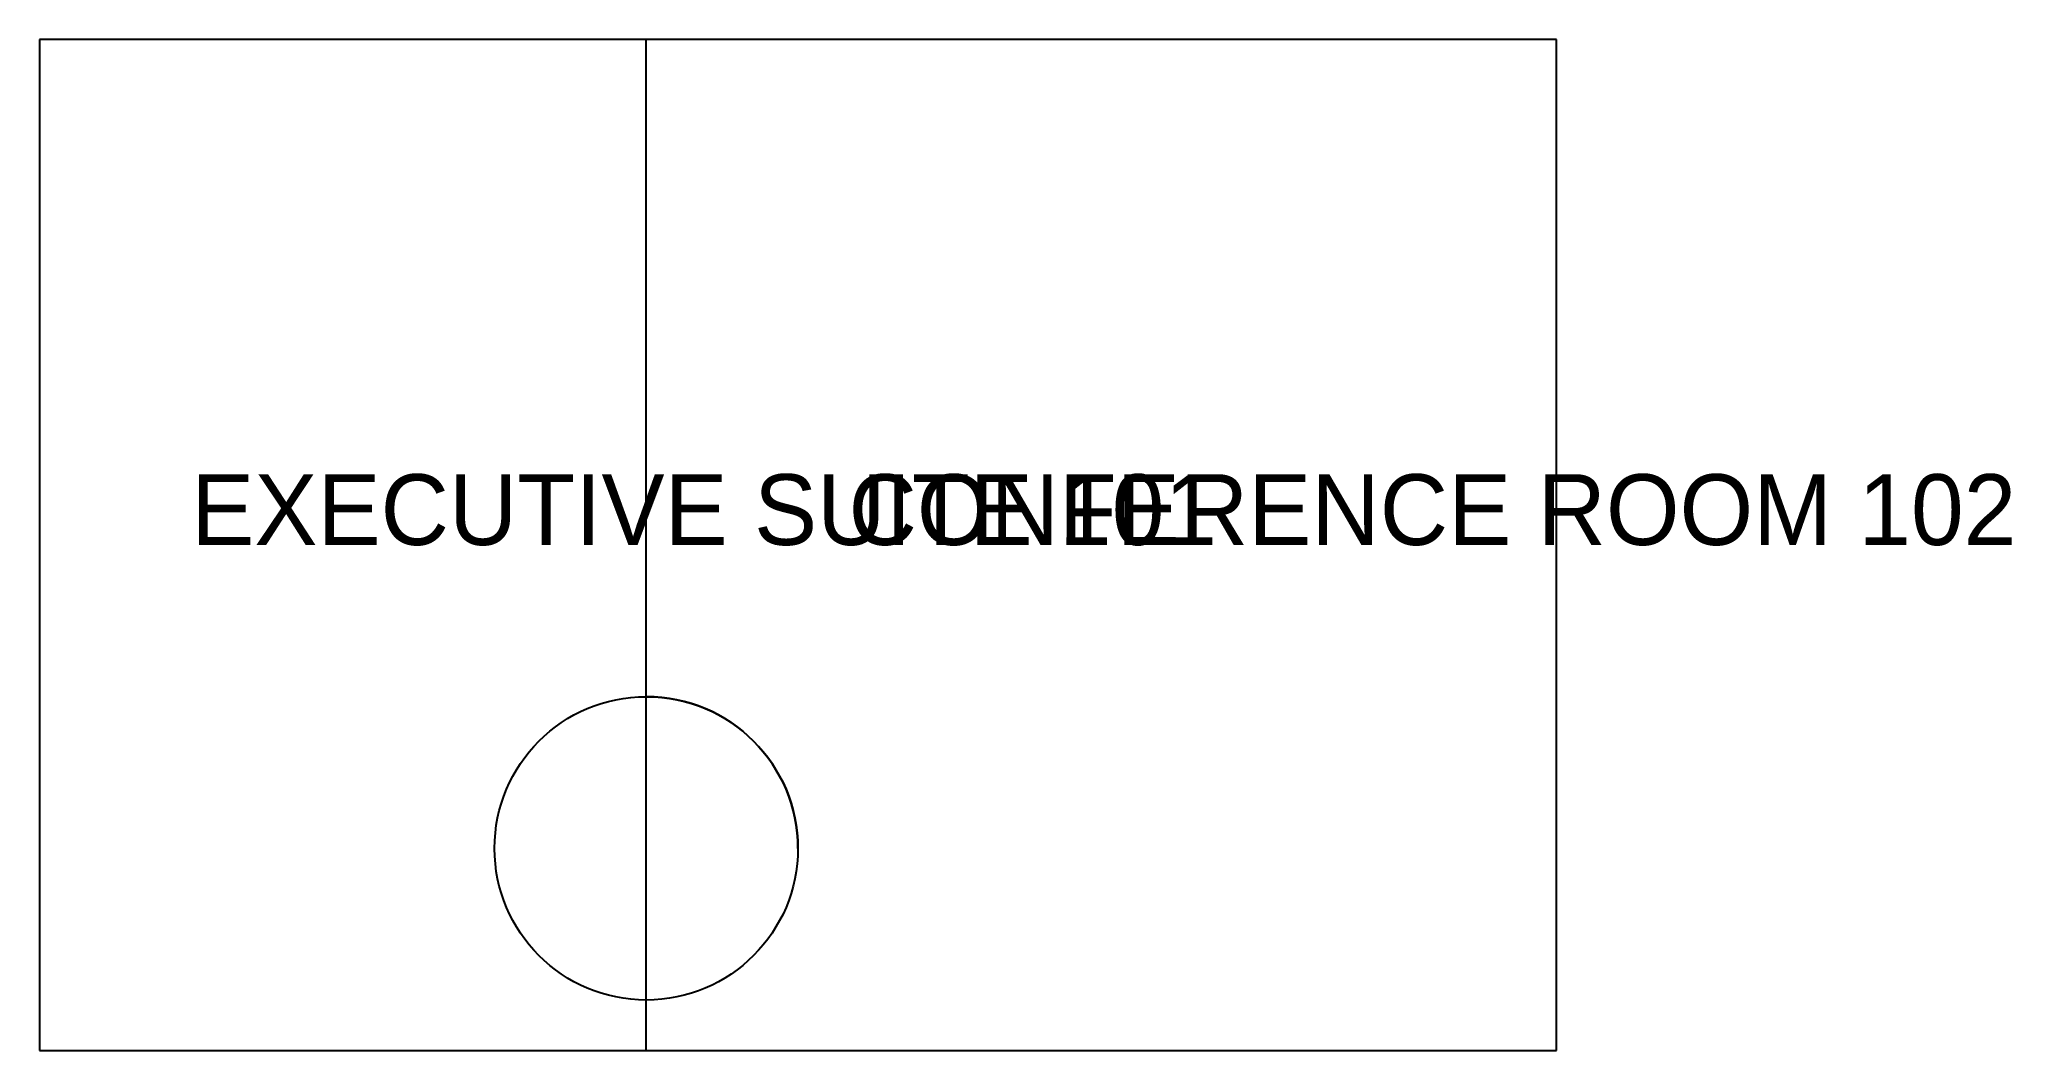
# Model space of a CAD drawing. Extents: x 0 to 390, y 0 to 200.
import ezdxf

# ---------------------------------------------------------------- set-up
doc = ezdxf.new("R2010")
doc.units = 0

msp = doc.modelspace()

# ---------------------------------------------------------------- linework, layer by layer
at = {"layer": 'DOORS', "color": 2}
msp.add_circle((120, 40), 30, dxfattribs=at)
msp.add_arc((120, 40), 30, 0, 90, dxfattribs=at)
at = {"layer": 'INTERIOR', "color": 3}
msp.add_line((120, 0), (120, 200), dxfattribs=at)
at = {"layer": 'WALLS', "color": 1}
for p, q in [((300, 200), (0, 200)), ((0, 200), (0, 0)), ((300, 0), (300, 200)), ((0, 0), (300, 0))]:
    msp.add_line(p, q, dxfattribs=at)

# ---------------------------------------------------------------- texts
at = {"layer": 'ANNOTATIONS', "color": 4}
for s, p in [('EXECUTIVE SUITE 101', (30, 100)), ('CONFERENCE ROOM 102', (160, 100))]:
    msp.add_text(s, height=14, dxfattribs=at).set_placement(p)

doc.saveas('drawing.dxf')
